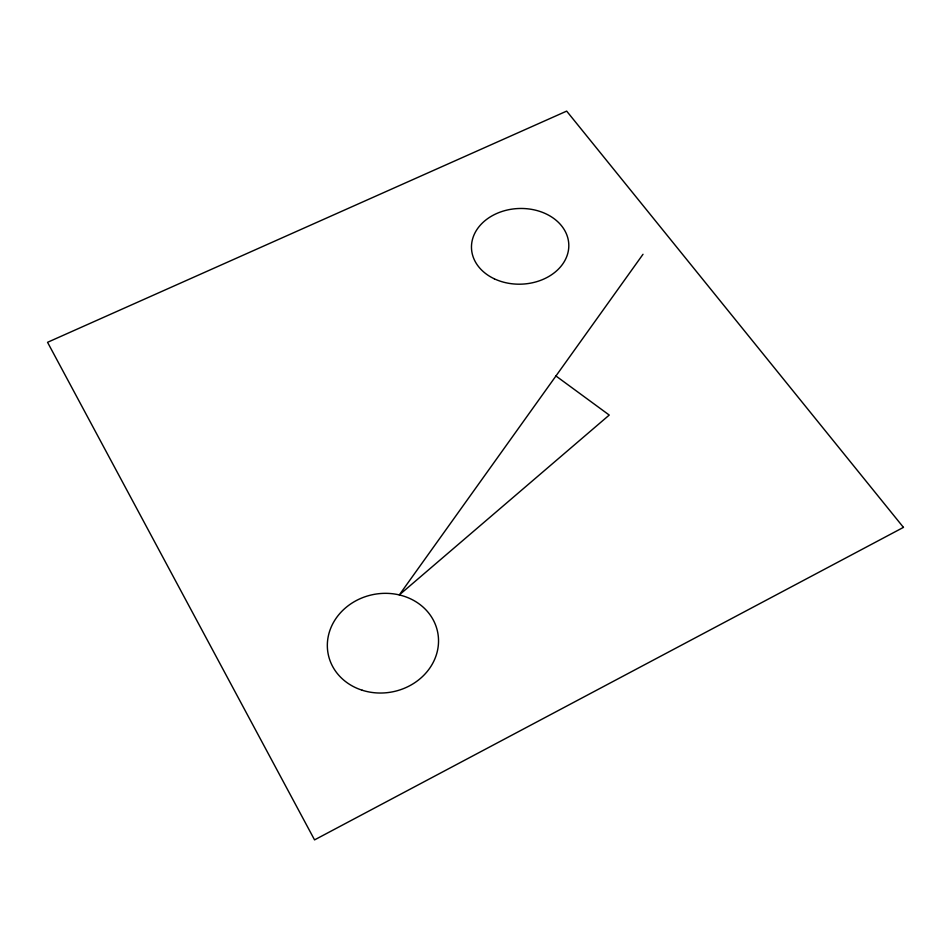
<?xml version="1.0" encoding="UTF-8"?>
<svg xmlns="http://www.w3.org/2000/svg" width="951" height="951" viewBox="0 0 951 951"><rect width="100%" height="100%" fill="white"/><g stroke="black" fill="none" stroke-linecap="round" stroke-linejoin="round"><path stroke-width="1.43" d="M643.007 254.274L399.301 594.934L609.246 415.064L555.943 375.978M903.45 527.377L314.555 839.888L47.55 342.312L566.665 111.112L903.45 527.377M494.306 278.809A48.691 37.85 -2.2 0 0 568.781 246.951A48.691 37.85 -2.2 0 0 497.314 213.238A48.691 37.85 -2.2 0 0 494.306 278.809M362.141 690.212A55.812 49.583 -11.3 0 0 437.983 633.972A55.812 49.583 -11.3 0 0 348.672 605.371A55.812 49.583 -11.3 0 0 362.141 690.212"/></g></svg>
